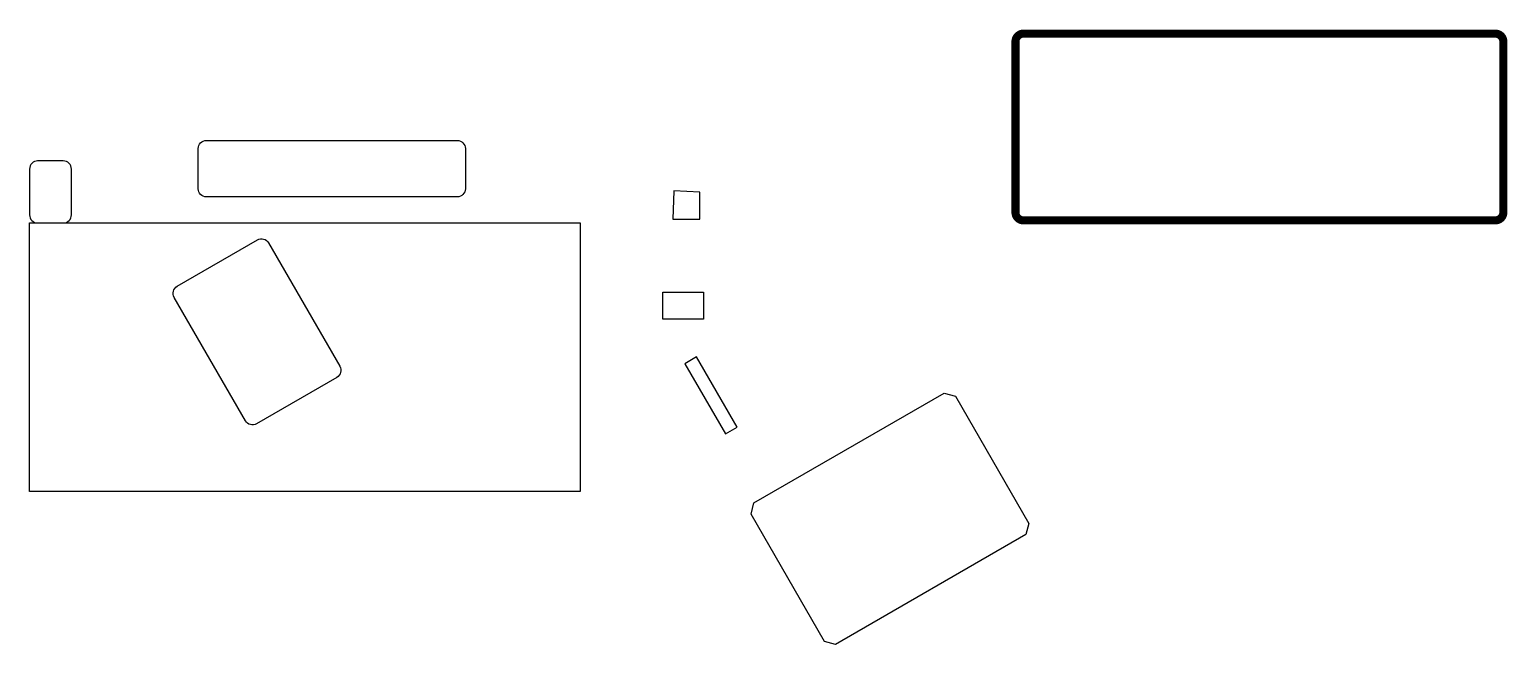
# Model space of a CAD drawing. Header units: millimetres. Extents: x 49 to 596, y -7 to 221.
import ezdxf

# ---------------------------------------------------------------- set-up
doc = ezdxf.new("R2010")
doc.units = ezdxf.units.MM

msp = doc.modelspace()

# ---------------------------------------------------------------- linework, layer by layer
at = {"const_width": 3, "elevation": 30}
msp.add_lwpolyline([(416.91, 219.54), (591.6, 219.54, -0.414214), (594.6, 216.54), (594.6, 153.39, -0.414214), (591.6, 150.39), (416.91, 150.39, -0.414214), (413.91, 153.39), (413.91, 216.54, -0.414214)], format="xyb", close=True, dxfattribs=at)
for points in [[(114.28, 179.98), (207.2, 179.98, -0.414214), (210.2, 176.98), (210.2, 162.1, -0.414214), (207.2, 159.1), (114.28, 159.1, -0.414214), (111.28, 162.1), (111.28, 176.98, -0.414214)], [(61.31, 172.39), (51.81, 172.39, 0.414214), (48.81, 169.39), (48.81, 152.44, 0.414214), (51.81, 149.44), (61.31, 149.44, 0.414214), (64.31, 152.44), (64.31, 169.39, 0.414214)], [(103.46, 126), (133.21, 143.17, -0.414214), (137.31, 142.08), (163.7, 96.37, -0.414214), (162.6, 92.27), (132.85, 75.1, -0.414214), (128.75, 76.19), (102.36, 121.9, -0.414214)]]:
    msp.add_lwpolyline(points, format="xyb", close=True)
for points in [[(287.01, 150.88), (297.01, 150.88), (297.01, 160.88), (287.37, 161.36)], [(48.81, 149.44), (252.67, 149.44), (252.67, 50.04), (48.81, 50.04)], [(283.39, 123.77), (298.39, 123.77), (298.39, 113.77), (283.39, 113.77)], [(306.52, 71.36), (310.85, 73.86), (295.85, 99.84), (291.52, 97.34)], [(317.07, 45.76), (387.55, 86.44), (391.65, 85.35), (418.88, 38.18), (417.78, 34.08), (347.31, -6.61), (343.21, -5.51), (315.98, 41.66)]]:
    msp.add_lwpolyline(points, close=True)

doc.saveas('drawing.dxf')
